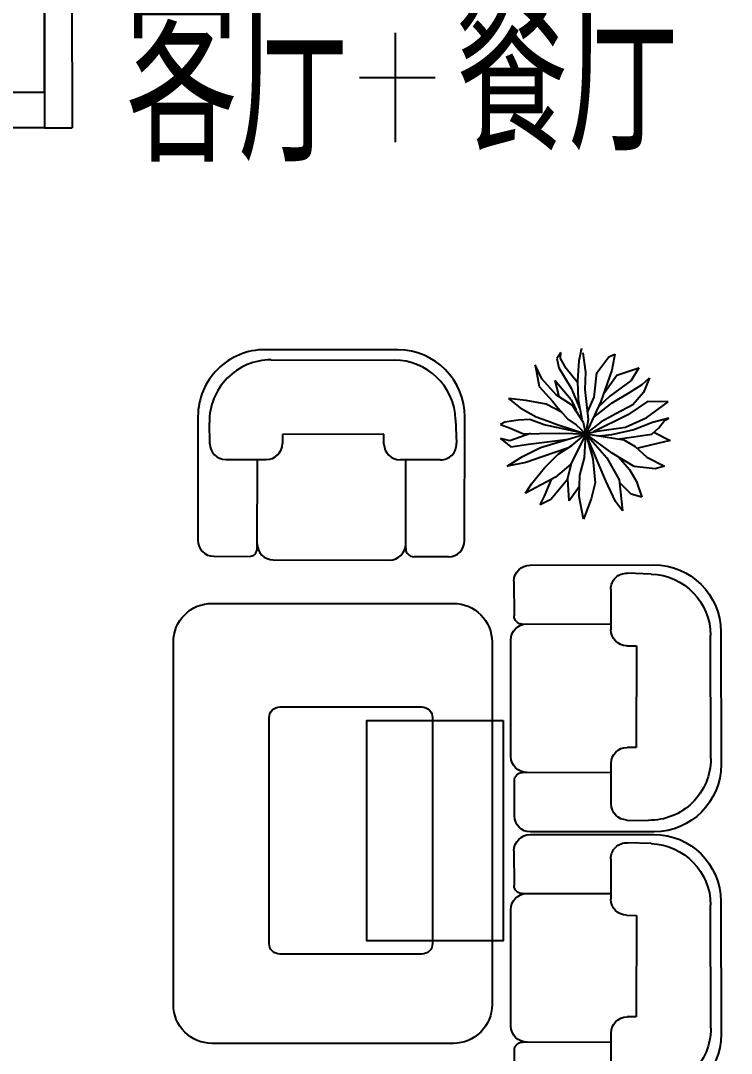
# Model space of a CAD drawing. Header units: millimetres. Extents: x 1143 to 39838, y 578 to 35727.
# Drawn here: x 21384 to 24038, y 7483 to 11339 of the extents above; entities that cross this region are included whole.
import ezdxf

# ---------------------------------------------------------------- set-up
doc = ezdxf.new("R2010")
doc.units = ezdxf.units.MM
for name, color, linetype in [('JJ', 8, 'Continuous'), ('PUB_WINDW', 7, 'Continuous'), ('T', 7, 'Continuous'), ('WALL', 255, 'Continuous'), ('WINDOW', 2, 'Continuous')]:
    doc.layers.add(name, color=color, linetype=linetype)
doc.styles.add('DIM_FONT', font='SIMPLEX', dxfattribs={"width": 0.8})
doc.styles.add('HZ', font='txt', dxfattribs={"width": 0.7, "height": 5, "bigfont": 'hztxt'})
doc.styles.get("Standard").update_dxf_attribs({"font": 'arial.ttf'})

# ---------------------------------------------------------------- blocks, each defined once
blk = doc.blocks.new('SSS')
at = {"layer": 'JJ', "linetype": 'Continuous'}
for p, q in [((207.9, 525.9), (-254, 525.9)), ((-314, 465.9), (-314, 333.7)), ((106.3, 481.9), (185.9, 483.3)), ((47.3, 421.9), (47.3, 270.6)), ((-284, 303.7), (47.6, 303.7)), ((457.9, -220.7), (457.9, 275.9)), ((-326.7, 243.7), (-326.7, -190.7)), ((419.8, 253.3), (419.8, -206.6)), ((140.7, 210.6), (107.3, 210.6)), ((142.8, -168.1), (140.7, 210.6)), ((106, -168.9), (142.8, -168.1)), ((47.3, -380.4), (47.3, -228.9)), ((-284, -250.7), (45.5, -250.7)), ((-314, -410.7), (-314, -280.7)), ((198.5, -436.5), (109.6, -439.8)), ((-254, -470.7), (207.9, -470.7))]:
    blk.add_line(p, q, dxfattribs=at)
for centre, radius, start, end in [((-254, 465.9), 60, 90, 180), ((207.9, 275.9), 250, 360, 90), ((107.3, 421.9), 60, 90.9883, 180), ((189.8, 253.3), 230, 360, 90.9883), ((-284, 333.7), 30, 180, 270), ((-266.7, 243.7), 60, 90, 180), ((107.3, 270.6), 60, 180, 270), ((-266.7, -190.7), 60, 180, 270), ((107.3, -228.9), 60, 91.246, 180), ((189.8, -206.6), 230, 272.1622, 360), ((207.9, -220.7), 250, 270, 360), ((-284, -280.7), 30, 90, 180), ((107.3, -379.9), 60, 180.5023, 272.1622), ((-254, -410.7), 60, 180, 270)]:
    blk.add_arc(centre, radius, start, end, dxfattribs=at)
blk = doc.blocks.new('M_F3')
for p, q in [((26.1, 510.9), (41.7, 437.8)), ((-137.5, 462.8), (-172.5, 477.4)), ((-172.5, 477.4), (-155, 383.6)), ((-65.4, 366.9), (-137.5, 462.8)), ((-1.2, 371), (16.4, 485.8)), ((41.7, 437.8), (49.5, 318.9)), ((117.6, 391.9), (150.7, 452.4)), ((150.7, 452.4), (148.8, 487.9)), ((148.8, 487.9), (172.1, 452.4)), ((172.1, 452.4), (160.5, 396.1)), ((-184.2, 352.3), (-316.6, 396.1)), ((-316.6, 396.1), (-269.9, 321)), ((-155, 383.6), (-88.8, 195.8)), ((2.7, 266.8), (-1.2, 371)), ((49.1, 308.6), (117.6, 391.9)), ((160.5, 396.1), (86.5, 275.1)), ((261.7, 331.4), (300.7, 414.9)), ((300.7, 414.9), (277.3, 285.5)), ((-378.9, 337.7), (-343.8, 250)), ((-336.1, 298), (-378.9, 337.7)), ((-269.9, 321), (-143.3, 227.1)), ((-104.9, 241.5), (-184.2, 352.3)), ((-49.8, 222.9), (-65.4, 366.9)), ((49.5, 318.9), (45.6, 206.2)), ((87.1, 205.3), (183.8, 321)), ((183.8, 321), (160.5, 227.1)), ((176, 235.4), (261.7, 331.4)), ((-343.8, 250), (-279.6, 177)), ((-260.1, 250), (-336.1, 298)), ((-156.9, 187.5), (-260.1, 250)), ((-16.7, 89.4), (2.7, 266.8)), ((86.5, 275.1), (35.1, 152.8)), ((277.3, 285.5), (197.4, 197.9)), ((-489.9, 193.7), (-367.2, 195.8)), ((-363.3, 101.9), (-489.9, 193.7)), ((-367.2, 195.8), (-250.4, 116.5)), ((-45.1, 101.6), (-156.9, 187.5)), ((-143.3, 227.1), (-77.1, 166.6)), ((-88.8, 195.8), (0.6, 2.9)), ((-11.5, 137.3), (-49.8, 222.9)), ((45.6, 206.2), (24.4, 94)), ((87.1, 205.3), (57.6, 144)), ((79.7, 173.4), (176, 235.4)), ((197.4, 197.9), (166.3, 158.3)), ((236.4, 181.2), (355.2, 202.1)), ((355.2, 202.1), (460.3, 214.6)), ((460.3, 214.6), (390.2, 158.3)), ((-279.6, 177), (-178.3, 122.8)), ((14.4, 70.6), (79.7, 173.4)), ((166.3, 158.3), (106, 91.5)), ((141.1, 130.4), (236.4, 181.2)), ((390.2, 158.3), (294.8, 104)), ((-468.5, 83.1), (-493.8, 97.7)), ((-493.8, 97.7), (-398.3, 70.6)), ((-435.4, 39.3), (-468.5, 83.1)), ((-398.3, 70.6), (-285.4, 26.8)), ((-236.8, 43.5), (-363.3, 101.9)), ((-250.4, 116.5), (-45.1, 14.8)), ((-178.3, 122.8), (-90.7, 74.8)), ((-90.7, 74.8), (0.6, 2.9)), ((0.6, 2.9), (-16.7, 89.4)), ((0.6, 2.9), (14.4, 70.6)), ((106, 91.5), (57.3, 58.1)), ((228.6, 81.1), (170.2, 60.2)), ((294.8, 104), (228.6, 81.1)), ((248.1, 58.1), (333.7, 89.4)), ((333.7, 89.4), (401.9, 85.2)), ((401.9, 85.2), (481.8, 72.7)), ((481.8, 72.7), (507, 60.2)), ((-405.4, 13.1), (-503.5, -35.8)), ((-392.5, 1.8), (-435.4, 39.3)), ((-201.7, -25.3), (-392.5, 1.8)), ((-285.4, 26.8), (-153, -2.4)), ((-67.3, 20.5), (-236.8, 43.5)), ((-156.9, -110.9), (0.6, 2.9)), ((0.6, 2.9), (-125.7, -140.1)), ((-119.9, -275.7), (0.6, 2.9)), ((0.6, 2.9), (-116, -14.9)), ((0.6, 2.9), (-67.3, 20.5)), ((0.6, 2.9), (-42, -144.3)), ((170.2, 60.2), (0.6, 2.9)), ((57.3, 58.1), (0.6, 2.9)), ((0.6, 2.9), (248.1, 58.1)), ((154.6, 8), (0.6, 2.9)), ((0.6, 2.9), (88.4, -177.6)), ((82.6, -65), (0.6, 2.9)), ((269.5, -77.5), (0.6, 2.9)), ((6.6, -140.1), (0.6, 2.9)), ((275.3, 5.9), (154.6, 8)), ((370.7, 3.9), (275.3, 5.9)), ((329.9, 4.8), (452.5, -37.9)), ((454.5, 39.3), (370.7, 3.9)), ((507, 60.2), (454.5, 39.3)), ((-503.5, -35.8), (-310.8, -81.7)), ((-227, -31.6), (-293.2, -71.2)), ((-116, -14.9), (-227, -31.6)), ((-153, -2.4), (-82.4, -10.3)), ((341.6, -58.7), (102.9, -27.7)), ((446.7, -73.3), (341.6, -58.7)), ((507, -23.3), (446.7, -73.3)), ((452.5, -37.9), (507, -23.3)), ((-293.2, -71.2), (-363.3, -135.9)), ((-287.4, -190.1), (-156.9, -110.9)), ((164.4, -117.1), (82.6, -65)), ((108.7, -81.6), (259.8, -133.8)), ((246.2, -198.5), (164.4, -117.1)), ((376.6, -131.7), (269.5, -77.5)), ((-363.3, -135.9), (-468.5, -188.1)), ((-195, -134), (-260.1, -208.9)), ((-125.7, -140.1), (-199.8, -269.4)), ((-42, -144.3), (-55.7, -288.2)), ((35.8, -242.3), (6.6, -140.1)), ((107.9, -265.3), (84.5, -173.5)), ((88.4, -177.6), (179.9, -254.8)), ((259.8, -133.8), (357.1, -167.2)), ((357.1, -167.2), (468.1, -188.1)), ((468.1, -188.1), (376.6, -131.7)), ((-468.5, -188.1), (-413.9, -204.7)), ((-413.9, -204.7), (-287.4, -190.1)), ((-260.1, -208.9), (-302.9, -279.9)), ((39.7, -369.5), (35.8, -242.3)), ((324, -294.5), (246.2, -198.5)), ((-302.9, -279.9), (-334.1, -373.8)), ((-269.9, -354.9), (-203.6, -288.2)), ((-199.8, -269.4), (-219.2, -455.1)), ((-176.4, -398.8), (-119.9, -275.7)), ((-55.7, -288.2), (-32.3, -384.1)), ((98.1, -394.6), (106, -265.3)), ((106, -265.3), (207.2, -386.3)), ((179.9, -254.8), (261.7, -298.6)), ((246.2, -367.5), (203.3, -267.3)), ((261.7, -298.6), (359.1, -348.7)), ((359.1, -348.7), (324, -294.5)), ((-334.1, -373.8), (-269.9, -354.9)), ((39.7, -311.1), (98.1, -394.6)), ((271.4, -419.6), (246.2, -367.5)), ((-219.2, -455.1), (-176.4, -398.8)), ((-32.3, -384.1), (14.4, -505.1)), ((14.4, -505.1), (39.7, -369.5)), ((207.2, -386.3), (271.4, -419.6))]:
    blk.add_line(p, q)
at = {"width": 0.8, "flags": 9}
for tag, p in [('XSIZE', (-1.9, 0)), ('YSIZE', (0, 0))]:
    blk.add_attdef(tag, p, '', height=0.2, dxfattribs=at)
blk = doc.blocks.new('1T4F81聚福元')
at = {"layer": 'JJ', "linetype": 'Continuous'}
for points in [[(-2189, -20275.8, -0.414214), (-2045, -20419.8), (-2045, -21774.6, -0.414214), (-2189, -21918.6), (-3091, -21918.6, -0.414214), (-3235, -21774.6), (-3235, -20419.8, -0.414214), (-3091, -20275.8)], [(-2307.3, -20662.6, -0.414214), (-2267.3, -20702.6), (-2267.3, -21545.5, -0.414214), (-2307.3, -21585.5), (-2837.3, -21585.5, -0.414214), (-2877.3, -21545.5), (-2877.3, -20702.6, -0.414214), (-2837.3, -20662.6)]]:
    blk.add_lwpolyline(points, format="xyb", close=True, dxfattribs=at)
blk.add_lwpolyline([(-2003.1, -20712.6), (-2003.1, -21535.5), (-2513.1, -21535.5), (-2513.1, -20712.6)], close=True, dxfattribs=at)
at = {"layer": 'T'}
for p, q in [((-2407, -18145.6), (-2407, -18553.2)), ((-2540.2, -18312), (-2257.2, -18312))]:
    blk.add_line(p, q, dxfattribs=at)
at = {"layer": 'WALL'}
for p in [(-3617.6, -12694.6), (-3716, -18500)]:
    blk.add_line(p, (-3613.3, -18500), dxfattribs=at)
at = {"layer": 'WINDOW'}
for points in [[(-7600, -7500), (-2816, -7500), (-2816, -9600), (-1616, -9600), (-1616, -11600), (-3716, -11600), (-3716, -13797.7), (-3716, -18400), (-3716, -18500), (-6400, -18500), (-6400, -11600), (-8500, -11600), (-8500, -9600), (-7600, -9600)], [(-3716, -11600), (1326, -11600), (1326, -11700), (-474, -11700), (-474, -12996.3), (4600.1, -12996.3), (4600.1, -16000), (5710.1, -16000), (5710.1, -21900), (5710.1, -22000), (1900.1, -22000), (1901.8, -23189.6), (-5116, -23200), (-5116, -25000), (-5316, -25000), (-5316, -18366.7), (-3716, -18366.7)]]:
    blk.add_lwpolyline(points, close=True, dxfattribs=at)
at = {"layer": 'JJ', "linetype": 'Continuous', "rotation": 89.89180694396445}
blk.add_blockref('SSS', (-2617.6, -19786.9), dxfattribs=at)
at = {"layer": 'JJ', "linetype": 'Continuous', "xscale": -0.6271999999999999, "yscale": 0.6271999999999999, "zscale": 0.6271999999999999, "rotation": 7.186251593793713e-11}
blk.add_blockref('M_F3', (-1694.8, -19645.1), dxfattribs=at)
at = {"layer": 'JJ', "linetype": 'Continuous', "xscale": -1, "rotation": 180.1081930561793}
for p in [(-1648.1, -20603), (-1648.1, -21609.6)]:
    blk.add_blockref('SSS', p, dxfattribs=at)
at = {"style": 'DIM_FONT', "oblique": -180, "text_generation_flag": 4, "width": 0.8, "flags": 9}
for tag, p, rotation in [('XSIZE', (1326.3, -15051.1), 135), ('YSIZE', (1326.3, -15051.1), 135), ('XSIZE', (3900.1, -18100), 45), ('YSIZE', (3900.1, -18100), 45)]:
    blk.add_attdef(tag, p, '', height=0.5, rotation=rotation, dxfattribs=at)
at = {"layer": 'JJ', "oblique": -180, "text_generation_flag": 4, "width": 0.8, "flags": 9}
for p in [(1764.7, -14093.6), (2339, -19893.8)]:
    blk.add_attdef('XSIZE', p, '', height=0.441, dxfattribs=at)
blk.add_attdef('XSIZE', (-13521.8, -18540), '', height=0.441, rotation=90, dxfattribs=at)
at = {"layer": 'T', "style": 'HZ', "width": 0.7}
for s, p in [('餐厅', (-2180.7, -18586.8)), ('客厅', (-3414.1, -18627.5))]:
    blk.add_text(s, height=600, dxfattribs=at).set_placement(p)

msp = doc.modelspace()

# ---------------------------------------------------------------- block references
at = {"layer": 'PUB_WINDW'}
msp.add_blockref('1T4F81聚福元', (25189.3, 29439.1), dxfattribs=at)

doc.saveas('drawing.dxf')
